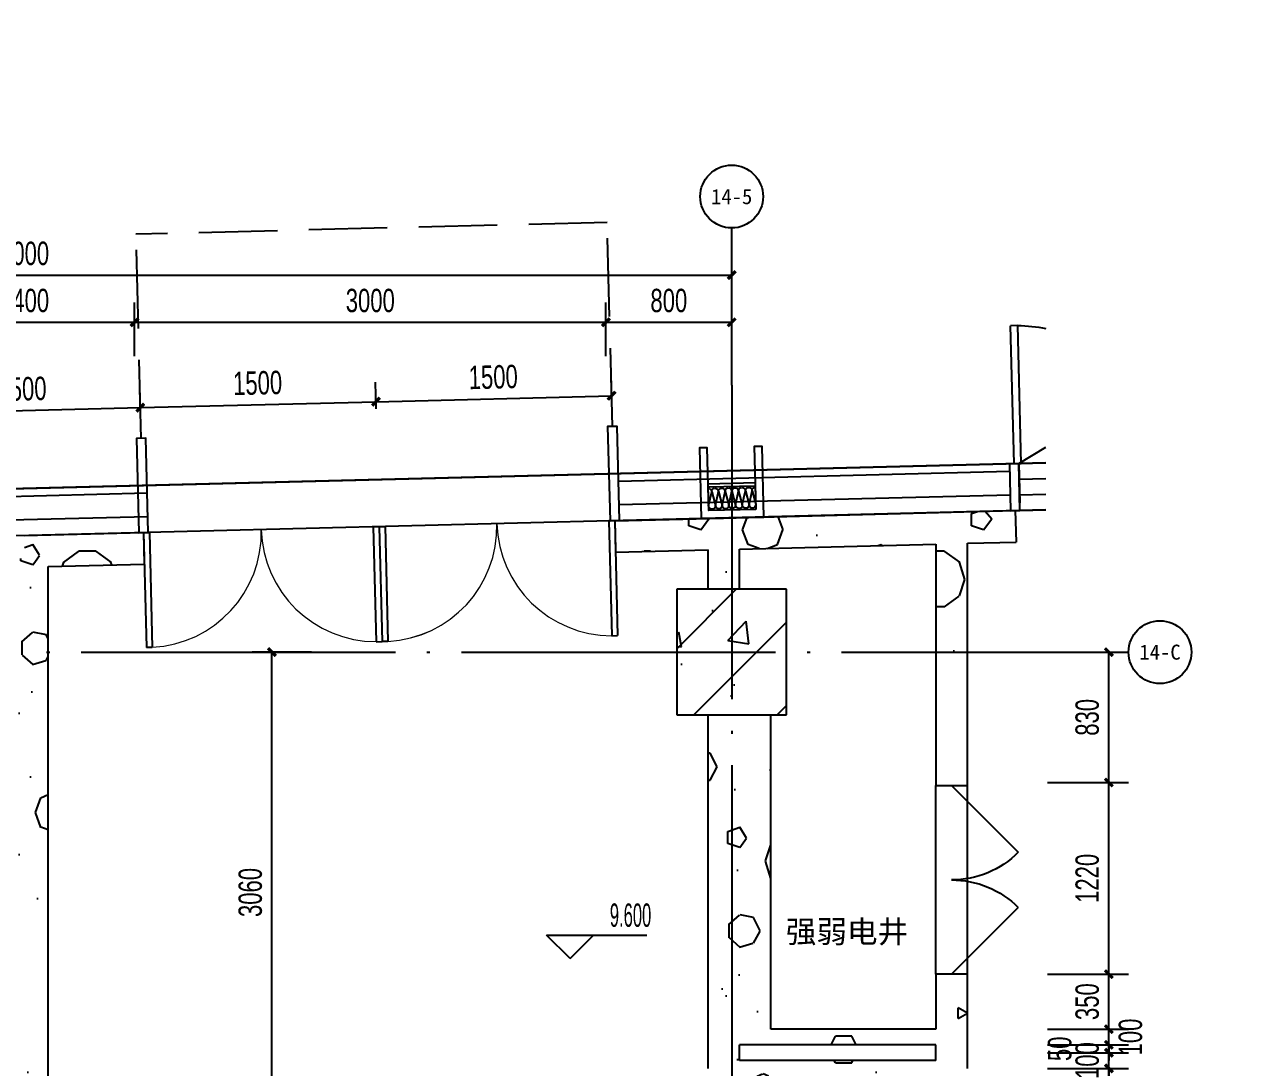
# Model space of a CAD drawing. Extents: x -26219 to 315419, y -160410 to -120810.
# Drawn here: x -1780 to 6028, y -147196 to -140557 of the extents above; entities that cross this region are included whole.
import ezdxf
from ezdxf.enums import TextEntityAlignment as Align
from ezdxf.xclip import XClip

# ---------------------------------------------------------------- set-up
doc = ezdxf.new("R2010")
doc.units = 0
doc.header["$LTSCALE"] = 1000
doc.header["$MEASUREMENT"] = 0
doc.header["$XCLIPFRAME"] = 0
doc.linetypes.add('104-14# 核心筒$2$DOTE', pattern=[2.42, 2, -0.2, 0.02, -0.2])
doc.linetypes.add('DASH', pattern=[0.35, 0.25, -0.1])
for name, color, linetype in [('01-标注_尺寸', 124, 'Continuous'), ('01-标注_标高', 200, 'Continuous'), ('01-标注_轴线坐标', 132, 'Continuous'), ('02-TEXT_标注', 130, 'Continuous'), ('02-TEXT_轴号', 7, 'Continuous'), ('104-14# 核心筒$0$A-C_玻璃幕墙', 140, 'Continuous'), ('104-14# 核心筒$0$A_STR-砌块墙', 121, 'Continuous'), ('104-14# 核心筒$0$DOOR_FIRE', 220, 'Continuous'), ('104-14# 核心筒$2$05-填充_天正', 26, 'Continuous'), ('104-14# 核心筒$2$A_AXIS-轴线', 36, '104-14# 核心筒$2$DOTE'), ('104-14# 核心筒$2$A_STR-砼柱', 51, 'Continuous'), ('A-C_玻璃幕墙', 140, 'Continuous'), ('A-C_门', 150, 'Continuous'), ('A-TECH_结构', 21, 'Continuous')]:
    doc.layers.add(name, color=color, linetype=linetype)
doc.styles.add('_TCH_AXIS', font='STXIHEI_0.TTF', dxfattribs={"width": 0.75, "height": 750})
doc.styles.add('_TCH_DIM', font='ros.shx', dxfattribs={"width": 0.75, "bigfont": 'jd.shx'})
doc.styles.add('_TCH_DIM_T3', font='ros.shx', dxfattribs={"width": 0.705882, "bigfont": 'jd.shx'})
doc.styles.get("Standard").update_dxf_attribs({"font": 'STXIHEI_0.TTF'})
doc.dimstyles.new('_TCH_ARCH&&50', dxfattribs={"dimtxt": 148.75, "dimasz": 50, "dimexe": 125, "dimexo": 150, "dimgap": 63.125, "dimtad": 1, "dimdec": 0, "dimzin": 0, "dimdsep": 46, "dimtxsty": '_TCH_DIM_T3', "dimblk": 'ARCHTICK', "dimcen": 0.09, "dimclrt": 7, "dimazin": 2, "dimtfac": 1, "dimtdec": 0, "dimtix": 1, "dimtmove": 2, "dimatfit": 3, "dimfxl": 0, "dimtolj": 1, "dimtzin": 0, "dimarcsym": 0})
pattern_1 = [(0, (531, -549), (900, 1800), [0, -1800]), (0, (-522, -792), (900, 1800), [0, -1800]), (0, (63, -810), (900, 1800), [0, -1800]), (0, (702, -279), (900, 1800), [0, -1800]), (0, (-45, -900), (900, 1800), [0, -1800]), (0, (882, 855), (900, 1800), [0, -1800]), (0, (333, 711), (900, 1800), [0, -1800]), (0, (621, 486), (900, 1800), [0, -1800]), (0, (-846, 450), (900, 1800), [0, -1800]), (0, (36, 369), (900, 1800), [0, -1800]), (0, (-306, -90), (900, 1800), [0, -1800]), (0, (-288, -765), (900, 1800), [0, -1800]), (0, (387, -837), (900, 1800), [0, -1800]), (0, (882, -45), (900, 1800), [0, -1800]), (0, (-801, -324), (900, 1800), [0, -1800]), (0, (-648, -18), (900, 1800), [0, -1800]), (0, (54, -144), (900, 1800), [0, -1800]), (0, (-198, -405), (900, 1800), [0, -1800]), (0, (-342, 189), (900, 1800), [0, -1800]), (0, (-117, 864), (900, 1800), [0, -1800]), (0, (-729, -702), (900, 1800), [0, -1800]), (0, (261, 495), (900, 1800), [0, -1800]), (0, (-576, 522), (900, 1800), [0, -1800]), (0, (-720, 756), (900, 1800), [0, -1800]), (130.601294, (771.43, 291.43), (-4499.99995, 5400.000024), [79.025, -33111.333]), (18.43495, (642.86, 325.71), (4500, 1800), [81.316, -11302.884]), (90, (642.9, 248.6), (900, 1800), [77.143, -3522.857]), (161.56505, (720, 222.86), (-4500.00002, 1799.99987), [81.316, -11302.884]), (53.1301, (720, 222.86), (900, 1800), [85.714, -8914.285]), (135, (788.6, -694.3), (-900.0001, 1799.9999), [72.731, -5018.438]), (45, (685.7, -694.3), (900, 1800), [72.731, -5018.438]), (135, (737.14, -745.7), (-900.0001, 1799.9999), [72.731, -5018.438]), (45, (737.14, -745.7), (900, 1800), [72.731, -5018.438]), (116.56505, (-77.1, 514.3), (-0.0002, 3600), [95.831, -1916.63]), (180, (-120, 600), (-900, 1800), [102.857, -1697.143]), (63.43495, (-265.7, 514.3), (8e-06, 3600), [95.831, -1916.63]), (116.56505, (-222.9, 428.6), (-0.0002, 3600), [95.831, -1916.63]), (0, (-222.9, 428.6), (900, 1800), [102.857, -1697.143]), (63.43495, (-120, 428.6), (8e-06, 3600), [95.831, -1916.63]), (107.102728, (600, -94.286), (-2699.999897, 9000.000015), [116.584, -48848.707]), (143.972626, (565.71, 17.14), (-17099.99978, 12599.99999), [116.584, -24366.06]), (180, (471.4, 85.7), (-900, 1800), [111.429, -1688.571]), (36.02737, (265.71, 17.14), (17099.99987, 12599.99986), [116.584, -24366.06]), (71.56505, (231.43, -85.7), (2700, 9000), [108.421, -11275.778]), (107.102728, (265.714, -197.14), (-2699.999897, 9000.000015), [116.584, -48848.707]), (143.972626, (360, -265.71), (-17099.99978, 12599.99999), [116.584, -24366.06]), (0, (360, -265.7), (900, 1800), [111.429, -1688.571]), (36.02737, (471.43, -265.71), (17099.99987, 12599.99986), [116.584, -24366.06]), (71.56505, (565.71, -197.14), (2700, 9000), [108.421, -11275.778]), (150.25512, (617.14, 745.71), (-2700, 1799.99998), [69.105, -14442.959]), (90, (557.1, 711.4), (900, 1800), [68.571, -3531.428]), (29.74488, (557.14, 711.43), (2700, 1800), [69.105, -14442.959]), (116.56505, (197.1, -531.4), (-0.0002, 3600), [95.831, -1916.63]), (168.69007, (154.29, -445.71), (-8100, 1799.99995), [87.412, -18269.056]), (41.185925, (0, -488.57), (22499.999864, 19799.999827), [91.116, -38177.406]), (90, (0, -574.3), (900, 1800), [85.714, -3514.285]), (138.814074, (68.57, -634.286), (-22499.9996, 19800.000126), [91.116, -38177.406]), (16.699244, (68.57, -634.286), (29699.999777, 8999.999906), [89.488, -37495.613]), (60.945396, (154.29, -608.57), (899.999998, 1799.999984), [88.248, -36976.018]), (109.983106, (-557.14, 222.86), (-4500.000017, 12599.999967), [100.326, -42036.592]), (155.556045, (-591.43, 317.14), (-11700.000045, 5399.999888), [103.569, -43395.394]), (24.443955, (-780, 317.14), (11700.000006, 5399.999974), [103.569, -43395.394]), (70.016893, (-814.286, 222.86), (4500.000014, 12599.99997), [100.326, -42036.592]), (109.983106, (-780, 128.57), (-4500.000017, 12599.999967), [100.326, -42036.592]), (160.01689, (-685.71, 94.29), (-4500, 1799.99992), [100.326, -20968.132]), (19.98311, (-685.71, 94.29), (4499.99998, 1800), [100.326, -20968.132]), (70.016893, (-591.43, 128.57), (4500.000014, 12599.99997), [100.326, -42036.592]), (122.00538, (111.43, 60), (-900.00012, 1799.9999), [80.863, -16900.302]), (18.43495, (-8.57, 102.86), (4500, 1800), [81.316, -11302.884]), (90, (-8.6, 25.7), (900, 1800), [77.143, -3522.857]), (161.56505, (68.57, 0), (-4500.00002, 1799.99987), [81.316, -11302.884]), (54.46232, (68.57, 0), (6299.99999, 8999.999987), [73.734, -30894.635]), (116.56505, (-411.4, -377.1), (-0.0002, 3600), [95.831, -1916.63]), (180, (-454.3, -291.4), (-900, 1800), [94.286, -1705.714]), (59.03624, (-600, -377.14), (900, 1799.99999), [99.959, -20891.466]), (120.96376, (-548.57, -462.86), (-900.00012, 1799.99992), [99.959, -20891.466]), (0, (-548.6, -462.9), (900, 1800), [94.286, -1705.714]), (63.43495, (-454.3, -462.9), (8e-06, 3600), [95.831, -1916.63])]

# ---------------------------------------------------------------- blocks, each defined once
blk = doc.blocks.new('104-14# 核心筒$0$$DorLib2D$00000116')
at = {"color": 0}
for p, q in [((-0.5, 0), (-0.1464, 0.3536)), ((0.5, 0), (0.1464, 0.3536))]:
    blk.add_line(p, q, dxfattribs=at)
for centre, start, end in [((-0.5, 0), 0, 45), ((0.5, 0), 135, 180)]:
    blk.add_arc(centre, 0.5, start, end, dxfattribs=at)
blk = doc.blocks.new('104-14# 核心筒')
at = {"layer": '104-14# 核心筒$2$05-填充_天正'}
h = blk.add_hatch(dxfattribs=at)
h.set_pattern_fill('加气混凝土', color=256, scale=150, style=0)
h.set_pattern_definition(pattern_1)
h.paths.add_polyline_path([(32349.2, 195620.4), (32450, 195556.3), (33700, 195587.8), (33799.2, 195657), (33797.5, 195790.3), (32347.5, 195753.7)])
h = blk.add_hatch(dxfattribs=at)
h.set_pattern_fill('加气混凝土', color=256, scale=150, style=0)
h.set_pattern_definition(pattern_1)
h.paths.add_polyline_path([(33799.2, 195657), (33900, 195592.8), (34210, 195600.6), (34204.9, 195800.6), (33797.5, 195790.3)])
h = blk.add_hatch(dxfattribs=at)
h.set_pattern_fill('加气混凝土', color=256, scale=150, style=0)
h.set_pattern_definition(pattern_1)
h.paths.add_polyline_path([(31660.8, 195536.4), (32250, 195551.2), (32349.2, 195620.4), (32347.5, 195753.7), (31655.8, 195736.3)])
h = blk.add_hatch(dxfattribs=at)
h.set_pattern_fill('加气混凝土', color=256, scale=150, style=0)
h.set_pattern_definition(pattern_1)
h.paths.add_polyline_path([(27899.2, 195508.2), (28050, 195445.3), (28661.8, 195460.8), (28656.7, 195660.7), (27897.5, 195641.6)])
h = blk.add_hatch(dxfattribs=at)
h.set_pattern_fill('加气混凝土', color=256, scale=150, style=0)
h.set_pattern_definition(pattern_1)
h.paths.add_polyline_path([(32250, 195300), (32450, 195300), (32450, 195556.3), (32349.2, 195620.4), (32250, 195551.2)])
h = blk.add_hatch(dxfattribs=at)
h.set_pattern_fill('加气混凝土', color=256, scale=150, style=0)
h.set_pattern_definition(pattern_1)
h.paths.add_polyline_path([(33700, 195587.8), (33700, 194050), (33900, 194050), (33900, 195592.8), (33799.2, 195657)])
h = blk.add_hatch(dxfattribs=at)
h.set_pattern_fill('加气混凝土', color=256, scale=150, style=0)
h.set_pattern_definition(pattern_1)
h.paths.add_polyline_path([(27900, 186033.3), (28050, 186100), (28050, 195445.3), (27899.2, 195508.2), (27750, 195437.8), (27750, 186100)])
h = blk.add_hatch(dxfattribs=at)
h.set_pattern_fill('钢筋混凝土', color=256, scale=150, style=0)
h.set_pattern_definition([(45, (0, 0), (-265.16504, 265.16504), []), (50, (0, 0), (1075.8903, -94.1282), [112.5, -1237.5]), (355, (0, 0), (-208.127, 1128.288), [90, -990]), (100.4514, (89.7, -7.8), (867.764, 1034.1593), [95.61, -1051.713]), (46.1842, (0, 300), (1600.862, -248.2785), [168.75, -1856.25]), (96.6356, (133.4, 279.3), (1401.994, 1461.177), [143.415, -1577.57]), (351.1842, (0, 300), (1401.993, 1461.178), [135, -1485]), (21, (150, 225), (895.3606, -603.9283), [112.5, -1237.5]), (326, (150, 225), (364.973, 1087.725), [90, -990]), (71.4514, (224.6, 174.7), (1260.334, 483.796), [95.61, -1051.713]), (37.5, (0, 0), (18.2398, 499.3408), [0, -978, 0, -1005, 0, -993.75]), (7.5, (0, 0), (394.6043, 591.6176), [0, -573, 0, -955.5, 0, -378.75]), (327.5, (-334.5, 0), (800.73365, -33.8323), [0, -375, 0, -1170, 0, -1552.5]), (317.5, (-484.5, 0), (874.7793, 150.1575), [0, -487.5, 0, -777, 0, -1102.5])])
h.paths.add_polyline_path([(32050, 194500), (32750, 194500), (32750, 195300), (32050, 195300)])
h = blk.add_hatch(dxfattribs=at)
h.set_pattern_fill('加气混凝土', color=256, scale=150, style=0)
h.set_pattern_definition(pattern_1)
h.paths.add_polyline_path([(32650, 194500), (32250, 194500), (32250, 192450), (32450, 192450), (32650, 192500)])
h = blk.add_hatch(dxfattribs=at)
h.set_pattern_fill('加气混凝土', color=256, scale=150, style=0)
h.set_pattern_definition(pattern_1)
h.paths.add_polyline_path([(33900, 192450), (33900, 192850), (33700, 192850), (33700, 192500), (33766.7, 192450)])
h = blk.add_hatch(dxfattribs=at)
h.set_pattern_fill('加气混凝土', color=256, scale=150, style=0)
h.set_pattern_definition(pattern_1)
h.paths.add_polyline_path([(33766.7, 192450), (33700, 192500), (32650, 192500), (32450, 192450), (32450, 192400), (33700, 192400)])
h = blk.add_hatch(dxfattribs=at)
h.set_pattern_fill('加气混凝土', color=256, scale=150, style=0)
h.set_pattern_definition(pattern_1)
h.paths.add_polyline_path([(32383.3, 192250), (32450, 192300), (32450, 192450), (32250, 192450), (32250, 192250)])
h = blk.add_hatch(dxfattribs=at)
h.set_pattern_fill('加气混凝土', color=256, scale=150, style=0)
h.set_pattern_definition(pattern_1)
h.paths.add_polyline_path([(33766.7, 192250), (33900, 192250), (33900, 192450), (33766.7, 192450), (33700, 192400), (33700, 192300)])
h = blk.add_hatch(dxfattribs=at)
h.set_pattern_fill('加气混凝土', color=256, scale=150, style=0)
h.set_pattern_definition(pattern_1)
h.paths.add_polyline_path([(33766.7, 192250), (33700, 192300), (32450, 192300), (32383.3, 192250), (32450, 192200), (33700, 192200)])
at = {"layer": '104-14# 核心筒$0$A-C_玻璃幕墙'}
blk.add_lwpolyline([(82417.6, 175653.6), (83499.8, 178465.9), (52926.6, 177184.7), (53491, 179839.8), (17309.3, 179208.2), (22065.4, 195794.6), (62738.3, 196820), (62307.5, 195791.2), (92265.6, 197155.1), (99426.9, 222925), (120741.8, 216994.6), (117562.9, 189300.5), (119297.3, 188914.5), (109062.3, 173767.9), (82417.6, 175653.6)], dxfattribs=at)
at = {"layer": '104-14# 核心筒$0$A_STR-砌块墙'}
for p, q in [((32347.5, 195753.7), (33797.5, 195790.3)), ((33797.5, 195790.3), (34204.9, 195800.6)), ((34204.9, 195800.6), (34210, 195600.6)), ((31655.8, 195736.3), (32347.5, 195753.7)), ((31655.8, 195736.3), (31660.8, 195536.4)), ((27897.5, 195641.6), (28656.7, 195660.7)), ((28656.7, 195660.7), (28661.8, 195460.8)), ((31660.8, 195536.4), (32250, 195551.2)), ((32250, 195300), (32250, 195551.2)), ((32450, 195556.3), (33700, 195587.8)), ((32450, 195300), (32450, 195556.3)), ((33700, 195587.8), (33700, 194050)), ((33900, 195592.8), (34210, 195600.6)), ((33900, 194050), (33900, 195592.8)), ((28050, 195445.3), (28661.8, 195460.8)), ((28050, 186100), (28050, 195445.3)), ((32250, 192450), (32250, 194500)), ((32650, 192500), (32650, 194500)), ((33700, 194050), (33900, 194050)), ((33900, 192850), (33700, 192850)), ((33700, 192850), (33700, 192500)), ((33900, 192450), (33900, 192850)), ((33700, 192500), (32650, 192500)), ((32250, 192250), (32250, 192450)), ((33900, 192250), (33900, 192450)), ((33700, 192400), (32450, 192400)), ((32450, 192300), (32450, 192400)), ((33700, 192300), (33700, 192400)), ((33700, 192300), (32450, 192300))]:
    blk.add_line(p, q, dxfattribs=at)
at = {"layer": '104-14# 核心筒$0$DOOR_FIRE'}
for p, q in [((33700, 192850), (33700, 194050)), ((33900, 192850), (33900, 194050))]:
    blk.add_line(p, q, dxfattribs=at)
at = {"layer": '104-14# 核心筒$2$A_AXIS-轴线'}
for p, q in [((32400, 228733.6), (32400, 169654.9)), ((-9370.1, 194900), (120259.9, 194900)), ((-9370.1, 105800), (120259.9, 105800)), ((23400, 54018.4), (23400, -8545.1))]:
    blk.add_line(p, q, dxfattribs=at)
at = {"layer": '104-14# 核心筒$2$A_STR-砼柱'}
for p, q in [((32750, 195300), (32050, 195300)), ((32050, 195300), (32050, 194500)), ((32750, 194500), (32750, 195300)), ((32050, 194500), (32750, 194500))]:
    blk.add_line(p, q, dxfattribs=at)
at = {"layer": '104-14# 核心筒$0$DOOR_FIRE', "xscale": 1200, "yscale": -1200, "zscale": 200, "rotation": 90.00000000036394}
blk.add_blockref('104-14# 核心筒$0$$DorLib2D$00000116', (33800, 193450), dxfattribs=at)
blk = doc.blocks.new('$DorLib2D$00000002')
for p, q in [((-0.5, 0), (-0.5, 0.4875)), ((-0.475, 0.4875), (-0.5, 0.4875)), ((-0.475, 0), (-0.475, 0.4875)), ((0.475, 0), (0.475, 0.4875)), ((0.475, 0.4875), (0.5, 0.4875)), ((0.5, 0), (0.5, 0.4875)), ((-0.5, 0), (-0.475, 0)), ((0.5, 0), (0.475, 0))]:
    blk.add_line(p, q)
at = {"lineweight": 13}
for centre, start, end in [((-0.4875, 0), 0, 88.5307), ((0.4875, 0), 91.4693, 180)]:
    blk.add_arc(centre, 0.4875, start, end, dxfattribs=at)
blk = doc.blocks.new('A$C71ED29DB')
at = {"layer": 'A-C_门', "xscale": 1500, "yscale": 1500, "zscale": 100, "rotation": 181.4441616166474}
for p in [(3743.8, 294.4), (2244.2, 256.6), (-2254.3, 143.2), (-754.8, 181)]:
    blk.add_blockref('$DorLib2D$00000002', p, dxfattribs=at)
blk = doc.blocks.new('A$C678332E3')
blk.add_lwpolyline([(0, 0), (60, 0), (60, 300), (0, 300)], close=True)
blk = doc.blocks.new('A$C103B1A8E')
blk.add_lwpolyline([(0, 0), (60, 0), (60, 600), (0, 600)], close=True)
blk = doc.blocks.new('$LinePat$岩棉板')
at = {"color": 0}
for p, q in [((0, -17), (12, -67)), ((12, -67), (24, -17))]:
    blk.add_line(p, q, dxfattribs=at)
for centre, start, end in [((12, -17), 0, 180), ((0, -67), 270, 0), ((24, -67), 180, 270)]:
    blk.add_arc(centre, 12, start, end, dxfattribs=at)
at = {"layer": 'Defpoints'}
blk.add_point((0, 0.1), dxfattribs=at)
at = {"layer": 'Defpoints', "color": 0}
blk.add_point((24, -84), dxfattribs=at)
blk = doc.blocks.new('*U26')
blk.add_lwpolyline([(300, 0), (0, 0), (0, 150), (300, 150)], close=True)
at = {"color": 8, "xscale": -1.785714284225998, "yscale": 1.782568518697715, "zscale": 1.782568518697715, "rotation": 180}
for p in [(0, 0), (42.9, 0), (85.7, 0), (128.6, 0), (171.4, 0), (214.3, 0), (257.1, 0)]:
    blk.add_blockref('$LinePat$岩棉板', p, dxfattribs=at)
blk = doc.blocks.new('A$C07E80D9E')
blk.add_lwpolyline([(-350, -50), (-50, -50), (-50, -450), (0, -450), (0, 0), (-400, 0), (-400, -450), (-350, -450)], close=True)
for points in [[(-50, -200), (-350, -200)], [(-50, -220), (-350, -220)]]:
    blk.add_lwpolyline(points)
at = {"layer": 'A-C_玻璃幕墙', "rotation": 180}
blk.add_blockref('*U26', (-50, -50), dxfattribs=at)
blk = doc.blocks.new('_ArchTick')
at = {"color": 0, "linetype": 'ByBlock', "const_width": 0.4}
blk.add_lwpolyline([(-0.5, -0.5), (0.5, 0.5)], dxfattribs=at)
blk = doc.blocks.new('*D439')
at = {"layer": '01-标注_尺寸', "color": 0, "lineweight": -2, "transparency": 16777216}
for p, q in [((-6279.9, -142601.6), (-6279.9, -142027.4)), ((2720.1, -142601.6), (2720.1, -142027.4)), ((-6279.9, -142152.4), (2720.1, -142152.4))]:
    blk.add_line(p, q, dxfattribs=at)
at = {"layer": 'Defpoints', "color": 0, "transparency": 16777216}
for p in [(2720.1, -142152.4), (-6279.9, -142751.6), (2720.1, -142751.6)]:
    blk.add_point(p, dxfattribs=at)
at = {"layer": '01-标注_尺寸', "color": 0, "lineweight": -2, "transparency": 16777216, "xscale": 50, "yscale": 50, "zscale": 50, "rotation": 180}
blk.add_blockref('_ArchTick', (-6279.9, -142152.4), dxfattribs=at)
at = {"layer": '01-标注_尺寸', "color": 0, "lineweight": -2, "transparency": 16777216, "xscale": 50, "yscale": 50, "zscale": 50}
blk.add_blockref('_ArchTick', (2720.1, -142152.4), dxfattribs=at)
at = {"layer": '01-标注_尺寸', "color": 7, "transparency": 16777216, "insert": (-1779.9, -142014.9), "char_height": 148.75, "attachment_point": 5, "style": '_TCH_DIM_T3'}
blk.add_mtext('\\A1;9000', dxfattribs=at)
blk = doc.blocks.new('*D452')
at = {"layer": '01-标注_尺寸', "color": 0, "lineweight": -2, "transparency": 16777216}
for p, q in [((4729.6, -147202.4), (5246, -147202.4)), ((5121, -147652.4), (5121, -147202.4)), ((4729.6, -147652.4), (5246, -147652.4))]:
    blk.add_line(p, q, dxfattribs=at)
at = {"layer": 'Defpoints', "color": 0, "transparency": 16777216}
for p in [(4579.6, -147202.4), (5121, -147202.4), (4579.6, -147652.4)]:
    blk.add_point(p, dxfattribs=at)
at = {"layer": '01-标注_尺寸', "color": 0, "lineweight": -2, "transparency": 16777216, "xscale": 50, "yscale": 50, "zscale": 50}
for p, rotation in [((5121, -147202.4), 90), ((5121, -147652.4), 270)]:
    blk.add_blockref('_ArchTick', p, dxfattribs=dict(at, rotation=rotation))
at = {"layer": '01-标注_尺寸', "color": 7, "transparency": 16777216, "insert": (4983.5, -147427.4), "char_height": 148.75, "attachment_point": 5, "rotation": 90, "style": '_TCH_DIM_T3'}
blk.add_mtext('\\A1;450', dxfattribs=at)
blk = doc.blocks.new('*D453')
at = {"layer": '01-标注_尺寸', "color": 0, "lineweight": -2, "transparency": 16777216}
for p, q in [((4729.6, -147102.4), (5246, -147102.4)), ((5121, -147102.4), (5121, -147052.4)), ((5121, -147202.4), (5121, -147102.4)), ((4729.6, -147202.4), (5246, -147202.4)), ((5121, -147202.4), (5121, -147252.4))]:
    blk.add_line(p, q, dxfattribs=at)
at = {"layer": 'Defpoints', "color": 0, "transparency": 16777216}
for p in [(4579.6, -147102.4), (5121, -147102.4), (4579.6, -147202.4)]:
    blk.add_point(p, dxfattribs=at)
at = {"layer": '01-标注_尺寸', "color": 0, "lineweight": -2, "transparency": 16777216, "xscale": 50, "yscale": 50, "zscale": 50}
for p, rotation in [((5121, -147102.4), 270), ((5121, -147202.4), 90)]:
    blk.add_blockref('_ArchTick', p, dxfattribs=dict(at, rotation=rotation))
at = {"layer": '01-标注_尺寸', "color": 7, "transparency": 16777216, "insert": (4983.5, -147152.4), "char_height": 148.75, "attachment_point": 5, "rotation": 90, "style": '_TCH_DIM_T3'}
blk.add_mtext('\\A1;100', dxfattribs=at)
blk = doc.blocks.new('*D454')
at = {"layer": '01-标注_尺寸', "color": 0, "lineweight": -2, "transparency": 16777216}
for p, q in [((5121, -147052.4), (5121, -147002.4)), ((4729.6, -147052.4), (5246, -147052.4)), ((4729.6, -147102.4), (5246, -147102.4)), ((5121, -147102.4), (5121, -147052.4)), ((5121, -147102.4), (5121, -147152.4))]:
    blk.add_line(p, q, dxfattribs=at)
at = {"layer": 'Defpoints', "color": 0, "transparency": 16777216}
for p in [(4579.6, -147052.4), (4579.6, -147102.4), (5121, -147052.4)]:
    blk.add_point(p, dxfattribs=at)
at = {"layer": '01-标注_尺寸', "color": 0, "lineweight": -2, "transparency": 16777216, "xscale": 50, "yscale": 50, "zscale": 50}
for p, rotation in [((5121, -147052.4), 270), ((5121, -147102.4), 90)]:
    blk.add_blockref('_ArchTick', p, dxfattribs=dict(at, rotation=rotation))
at = {"layer": '01-标注_尺寸', "color": 7, "transparency": 16777216, "insert": (4808.5, -147077.4), "char_height": 148.75, "attachment_point": 5, "rotation": 90, "style": '_TCH_DIM_T3'}
blk.add_mtext('\\A1;50', dxfattribs=at)
blk = doc.blocks.new('*D455')
at = {"layer": '01-标注_尺寸', "color": 0, "lineweight": -2, "transparency": 16777216}
for p, q in [((4729.6, -146952.4), (5246, -146952.4)), ((5121, -146952.4), (5121, -146902.4)), ((5121, -147052.4), (5121, -146952.4)), ((4729.6, -147052.4), (5246, -147052.4)), ((5121, -147052.4), (5121, -147102.4))]:
    blk.add_line(p, q, dxfattribs=at)
at = {"layer": 'Defpoints', "color": 0, "transparency": 16777216}
for p in [(4579.6, -146952.4), (5121, -146952.4), (4579.6, -147052.4)]:
    blk.add_point(p, dxfattribs=at)
at = {"layer": '01-标注_尺寸', "color": 0, "lineweight": -2, "transparency": 16777216, "xscale": 50, "yscale": 50, "zscale": 50}
for p, rotation in [((5121, -146952.4), 270), ((5121, -147052.4), 90)]:
    blk.add_blockref('_ArchTick', p, dxfattribs=dict(at, rotation=rotation))
at = {"layer": '01-标注_尺寸', "color": 7, "transparency": 16777216, "insert": (5258.5, -147002.4), "char_height": 148.75, "attachment_point": 5, "rotation": 90, "style": '_TCH_DIM_T3'}
blk.add_mtext('\\A1;100', dxfattribs=at)
blk = doc.blocks.new('*D456')
at = {"layer": '01-标注_尺寸', "color": 0, "lineweight": -2, "transparency": 16777216}
for p, q in [((4729.6, -146602.4), (5246, -146602.4)), ((5121, -146952.4), (5121, -146602.4)), ((4729.6, -146952.4), (5246, -146952.4))]:
    blk.add_line(p, q, dxfattribs=at)
at = {"layer": 'Defpoints', "color": 0, "transparency": 16777216}
for p in [(4579.6, -146602.4), (5121, -146602.4), (4579.6, -146952.4)]:
    blk.add_point(p, dxfattribs=at)
at = {"layer": '01-标注_尺寸', "color": 0, "lineweight": -2, "transparency": 16777216, "xscale": 50, "yscale": 50, "zscale": 50}
for p, rotation in [((5121, -146602.4), 90), ((5121, -146952.4), 270)]:
    blk.add_blockref('_ArchTick', p, dxfattribs=dict(at, rotation=rotation))
at = {"layer": '01-标注_尺寸', "color": 7, "transparency": 16777216, "insert": (4983.5, -146777.4), "char_height": 148.75, "attachment_point": 5, "rotation": 90, "style": '_TCH_DIM_T3'}
blk.add_mtext('\\A1;350', dxfattribs=at)
blk = doc.blocks.new('*D457')
at = {"layer": '01-标注_尺寸', "color": 0, "lineweight": -2, "transparency": 16777216}
for p, q in [((4729.6, -145382.3), (5246, -145382.3)), ((5121, -146602.4), (5121, -145382.3)), ((4729.6, -146602.4), (5246, -146602.4))]:
    blk.add_line(p, q, dxfattribs=at)
at = {"layer": 'Defpoints', "color": 0, "transparency": 16777216}
for p in [(4579.6, -145382.3), (5121, -145382.3), (4579.6, -146602.4)]:
    blk.add_point(p, dxfattribs=at)
at = {"layer": '01-标注_尺寸', "color": 0, "lineweight": -2, "transparency": 16777216, "xscale": 50, "yscale": 50, "zscale": 50}
for p, rotation in [((5121, -145382.3), 90), ((5121, -146602.4), 270)]:
    blk.add_blockref('_ArchTick', p, dxfattribs=dict(at, rotation=rotation))
at = {"layer": '01-标注_尺寸', "color": 7, "transparency": 16777216, "insert": (4983.5, -145992.4), "char_height": 148.75, "attachment_point": 5, "rotation": 90, "style": '_TCH_DIM_T3'}
blk.add_mtext('\\A1;1220', dxfattribs=at)
blk = doc.blocks.new('*D458')
at = {"layer": '01-标注_尺寸', "color": 0, "lineweight": -2, "transparency": 16777216}
for p, q in [((4729.6, -144552.4), (5246, -144552.4)), ((5121, -145382.3), (5121, -144552.4)), ((4729.6, -145382.3), (5246, -145382.3))]:
    blk.add_line(p, q, dxfattribs=at)
at = {"layer": 'Defpoints', "color": 0, "transparency": 16777216}
for p in [(4579.6, -144552.4), (5121, -144552.4), (4579.6, -145382.3)]:
    blk.add_point(p, dxfattribs=at)
at = {"layer": '01-标注_尺寸', "color": 0, "lineweight": -2, "transparency": 16777216, "xscale": 50, "yscale": 50, "zscale": 50}
for p, rotation in [((5121, -144552.4), 90), ((5121, -145382.3), 270)]:
    blk.add_blockref('_ArchTick', p, dxfattribs=dict(at, rotation=rotation))
at = {"layer": '01-标注_尺寸', "color": 7, "transparency": 16777216, "insert": (4983.5, -144967.4), "char_height": 148.75, "attachment_point": 5, "rotation": 90, "style": '_TCH_DIM_T3'}
blk.add_mtext('\\A1;830', dxfattribs=at)
blk = doc.blocks.new('*D459')
at = {"layer": '01-标注_尺寸', "color": 0, "lineweight": -2, "transparency": 16777216}
for p, q in [((1920.1, -142667.7), (1920.1, -142327.4)), ((2720.1, -142667.7), (2720.1, -142327.4)), ((1920.1, -142452.4), (2720.1, -142452.4))]:
    blk.add_line(p, q, dxfattribs=at)
at = {"layer": 'Defpoints', "color": 0, "transparency": 16777216}
for p in [(2720.1, -142452.4), (1920.1, -142817.7), (2720.1, -142817.7)]:
    blk.add_point(p, dxfattribs=at)
at = {"layer": '01-标注_尺寸', "color": 0, "lineweight": -2, "transparency": 16777216, "xscale": 50, "yscale": 50, "zscale": 50, "rotation": 180}
blk.add_blockref('_ArchTick', (1920.1, -142452.4), dxfattribs=at)
at = {"layer": '01-标注_尺寸', "color": 0, "lineweight": -2, "transparency": 16777216, "xscale": 50, "yscale": 50, "zscale": 50}
blk.add_blockref('_ArchTick', (2720.1, -142452.4), dxfattribs=at)
at = {"layer": '01-标注_尺寸', "color": 7, "transparency": 16777216, "insert": (2320.1, -142314.9), "char_height": 148.75, "attachment_point": 5, "style": '_TCH_DIM_T3'}
blk.add_mtext('\\A1;800', dxfattribs=at)
blk = doc.blocks.new('*D460')
at = {"layer": '01-标注_尺寸', "color": 0, "lineweight": -2, "transparency": 16777216}
for p, q in [((-1079.9, -142667.7), (-1079.9, -142327.4)), ((1920.1, -142667.7), (1920.1, -142327.4)), ((-1079.9, -142452.4), (1920.1, -142452.4))]:
    blk.add_line(p, q, dxfattribs=at)
at = {"layer": 'Defpoints', "color": 0, "transparency": 16777216}
for p in [(1920.1, -142452.4), (-1079.9, -142817.7), (1920.1, -142817.7)]:
    blk.add_point(p, dxfattribs=at)
at = {"layer": '01-标注_尺寸', "color": 0, "lineweight": -2, "transparency": 16777216, "xscale": 50, "yscale": 50, "zscale": 50, "rotation": 180}
blk.add_blockref('_ArchTick', (-1079.9, -142452.4), dxfattribs=at)
at = {"layer": '01-标注_尺寸', "color": 0, "lineweight": -2, "transparency": 16777216, "xscale": 50, "yscale": 50, "zscale": 50}
blk.add_blockref('_ArchTick', (1920.1, -142452.4), dxfattribs=at)
at = {"layer": '01-标注_尺寸', "color": 7, "transparency": 16777216, "insert": (420.1, -142314.9), "char_height": 148.75, "attachment_point": 5, "style": '_TCH_DIM_T3'}
blk.add_mtext('\\A1;3000', dxfattribs=at)
blk = doc.blocks.new('*D461')
at = {"layer": '01-标注_尺寸', "color": 0, "lineweight": -2, "transparency": 16777216}
for p, q in [((-2479.9, -142667.7), (-2479.9, -142327.4)), ((-1079.9, -142667.7), (-1079.9, -142327.4)), ((-2479.9, -142452.4), (-1079.9, -142452.4))]:
    blk.add_line(p, q, dxfattribs=at)
at = {"layer": 'Defpoints', "color": 0, "transparency": 16777216}
for p in [(-1079.9, -142452.4), (-2479.9, -142817.7), (-1079.9, -142817.7)]:
    blk.add_point(p, dxfattribs=at)
at = {"layer": '01-标注_尺寸', "color": 0, "lineweight": -2, "transparency": 16777216, "xscale": 50, "yscale": 50, "zscale": 50, "rotation": 180}
blk.add_blockref('_ArchTick', (-2479.9, -142452.4), dxfattribs=at)
at = {"layer": '01-标注_尺寸', "color": 0, "lineweight": -2, "transparency": 16777216, "xscale": 50, "yscale": 50, "zscale": 50}
blk.add_blockref('_ArchTick', (-1079.9, -142452.4), dxfattribs=at)
at = {"layer": '01-标注_尺寸', "color": 7, "transparency": 16777216, "insert": (-1779.9, -142314.9), "char_height": 148.75, "attachment_point": 5, "style": '_TCH_DIM_T3'}
blk.add_mtext('\\A1;1400', dxfattribs=at)
blk = doc.blocks.new('*D524')
at = {"layer": '01-标注_尺寸', "color": 0, "lineweight": -2, "transparency": 16777216}
for p, q in [((46.1, -144552.4), (-330.6, -144552.4)), ((-205.6, -147612.4), (-205.6, -144552.4)), ((46.1, -147612.4), (-330.6, -147612.4))]:
    blk.add_line(p, q, dxfattribs=at)
at = {"layer": 'Defpoints', "color": 0, "transparency": 16777216}
for p in [(-205.6, -144552.4), (196.1, -144552.4), (196.1, -147612.4)]:
    blk.add_point(p, dxfattribs=at)
at = {"layer": '01-标注_尺寸', "color": 0, "lineweight": -2, "transparency": 16777216, "xscale": 50, "yscale": 50, "zscale": 50}
for p, rotation in [((-205.6, -144552.4), 90), ((-205.6, -147612.4), 270)]:
    blk.add_blockref('_ArchTick', p, dxfattribs=dict(at, rotation=rotation))
at = {"layer": '01-标注_尺寸', "color": 7, "transparency": 16777216, "insert": (-343.1, -146082.4), "char_height": 148.75, "attachment_point": 5, "rotation": 90, "style": '_TCH_DIM_T3'}
blk.add_mtext('\\A1;3060', dxfattribs=at)
blk = doc.blocks.new('*D1443')
at = {"layer": '01-标注_尺寸', "color": 0, "lineweight": -2, "transparency": 16777216}
for p, q in [((-1042.1, -143042), (-1046.4, -142871)), ((-2541.6, -143079.8), (-2545.9, -142908.8)), ((-2542.8, -143033.7), (-1043.3, -142995.9))]:
    blk.add_line(p, q, dxfattribs=at)
at = {"layer": 'Defpoints', "color": 0, "transparency": 16777216}
for p in [(-1043.3, -142995.9), (-1038.3, -143191.9), (-2537.8, -143229.7)]:
    blk.add_point(p, dxfattribs=at)
at = {"layer": '01-标注_尺寸', "color": 0, "lineweight": -2, "transparency": 16777216, "xscale": 50, "yscale": 50, "zscale": 50}
for p, rotation in [((-1043.3, -142995.9), 1.444161617150991), ((-2542.8, -143033.7), 181.444161617151)]:
    blk.add_blockref('_ArchTick', p, dxfattribs=dict(at, rotation=rotation))
at = {"layer": '01-标注_尺寸', "color": 7, "transparency": 16777216, "insert": (-1796.5, -142877.4), "char_height": 148.75, "attachment_point": 5, "rotation": 1.44416, "style": '_TCH_DIM_T3'}
blk.add_mtext('\\A1;1500', dxfattribs=at)
blk = doc.blocks.new('*D1444')
at = {"layer": '01-标注_尺寸', "color": 0, "lineweight": -2, "transparency": 16777216}
for p, q in [((-1042.1, -143042), (-1046.4, -142871)), ((457.4, -143004.2), (453.1, -142833.2)), ((-1043.3, -142995.9), (456.3, -142958.1))]:
    blk.add_line(p, q, dxfattribs=at)
at = {"layer": 'Defpoints', "color": 0, "transparency": 16777216}
for p in [(456.3, -142958.1), (-1038.3, -143191.9), (461.2, -143154.1)]:
    blk.add_point(p, dxfattribs=at)
at = {"layer": '01-标注_尺寸', "color": 0, "lineweight": -2, "transparency": 16777216, "xscale": 50, "yscale": 50, "zscale": 50}
for p, rotation in [((-1043.3, -142995.9), 181.4441616171518), ((456.3, -142958.1), 1.444161617151754)]:
    blk.add_blockref('_ArchTick', p, dxfattribs=dict(at, rotation=rotation))
at = {"layer": '01-标注_尺寸', "color": 7, "transparency": 16777216, "insert": (-297, -142839.6), "char_height": 148.75, "attachment_point": 5, "rotation": 1.44416, "style": '_TCH_DIM_T3'}
blk.add_mtext('\\A1;1500', dxfattribs=at)
blk = doc.blocks.new('*D1445')
at = {"layer": '01-标注_尺寸', "color": 0, "lineweight": -2, "transparency": 16777216}
for p, q in [((1956.9, -142966.4), (1952.6, -142795.4)), ((457.4, -143004.2), (453.1, -142833.2)), ((456.3, -142958.1), (1955.8, -142920.3))]:
    blk.add_line(p, q, dxfattribs=at)
at = {"layer": 'Defpoints', "color": 0, "transparency": 16777216}
for p in [(1955.8, -142920.3), (1960.7, -143116.3), (461.2, -143154.1)]:
    blk.add_point(p, dxfattribs=at)
at = {"layer": '01-标注_尺寸', "color": 0, "lineweight": -2, "transparency": 16777216, "xscale": 50, "yscale": 50, "zscale": 50}
for p, rotation in [((1955.8, -142920.3), 1.444161617150583), ((456.3, -142958.1), 181.4441616171505)]:
    blk.add_blockref('_ArchTick', p, dxfattribs=dict(at, rotation=rotation))
at = {"layer": '01-标注_尺寸', "color": 7, "transparency": 16777216, "insert": (1202.6, -142801.8), "char_height": 148.75, "attachment_point": 5, "rotation": 1.44416, "style": '_TCH_DIM_T3'}
blk.add_mtext('\\A1;1500', dxfattribs=at)

msp = doc.modelspace()

# ---------------------------------------------------------------- linework, layer by layer
at = {"linetype": 'DASH'}
for points in [[(4547.5, -143351.2), (4720.1, -143246.8)], [(4720.1, -143346.9), (4547.5, -143351.2), (4555, -143651.1), (4720.1, -143647)], [(4550, -143451.2), (4720.1, -143446.9)], [(4552.5, -143551.2), (4720.1, -143546.9)]]:
    msp.add_lwpolyline(points, dxfattribs=at)
msp.add_lwpolyline([(4517.5, -143352), (4562.5, -143350.8)])
at = {"layer": '01-标注_标高'}
for p, q in [((1691.5, -146503.5), (1541.5, -146353.5)), ((1541.5, -146353.5), (2180.3, -146353.5)), ((1691.5, -146503.5), (1841.5, -146353.5))]:
    msp.add_line(p, q, dxfattribs=at)
at = {"layer": '01-标注_轴线坐标'}
for p, q in [((2720.1, -142852.4), (2720.1, -141852.4)), ((4454.7, -144552.4), (5246, -144552.4))]:
    msp.add_line(p, q, dxfattribs=at)
for centre in [(2720.1, -141652.4), (5446, -144552.4)]:
    msp.add_circle(centre, 200, dxfattribs=at)
at = {"layer": 'A-C_玻璃幕墙', "extrusion": (0, 0, -1)}
for p, q in [((4540.3, -142473.6), (4495.4, -142474.8)), ((4517.5, -143352), (4495.4, -142474.8)), ((4562.5, -143350.8), (4540.3, -142473.6))]:
    msp.add_line(p, q, dxfattribs=at)
at = {"layer": 'A-C_玻璃幕墙'}
for p, q in [((4720.1, -143346.9), (-7614.6, -143657.8)), ((4488.7, -143402.7), (1999.5, -143465.5)), ((-999.5, -143541.1), (-2559, -143580.4)), ((4492.5, -143552.7), (2003.3, -143615.4)), ((-995.7, -143691), (-2555.2, -143730.3))]:
    msp.add_line(p, q, dxfattribs=at)
at = {"layer": 'A-C_玻璃幕墙', "linetype": 'DASH', "ltscale": 2}
for points in [[(1928, -141816.8), (-1071.1, -141892.4)], [(1960.7, -143116.3), (1928, -141816.8)], [(-1038.3, -143191.9), (-1071.1, -141892.4)]]:
    msp.add_lwpolyline(points, dxfattribs=at)
at = {"layer": 'A-C_玻璃幕墙'}
msp.add_lwpolyline([(4720.1, -143346.9), (-7614.6, -143657.8), (-8827.4, -147887.4)], dxfattribs=at)
at = {"layer": 'A-C_玻璃幕墙', "extrusion": (0, 0, -1)}
msp.add_arc((-4540, -143351.4), 877.5, 90.02512, 101.84501, dxfattribs=at)
at = {"layer": 'A-TECH_结构'}
msp.add_lwpolyline([(4720.1, -143647), (-7386.9, -143952.2), (-8539, -147970.1)], dxfattribs=at)

# ---------------------------------------------------------------- block references
ref = msp.add_blockref('104-14# 核心筒', (-24171.8, -146852.4))
XClip(ref).set_block_clipping_path([(21749.9999999867, 6862.509807695), (34199.9999999442, 18650.0000000002)])
ref = msp.add_blockref('104-14# 核心筒', (-45298.4, -250352.4))
XClip(ref).set_block_clipping_path([(21749.9999999867, 95940.5634616732), (34400.0000000036, 107500.0000000001)])
ref = msp.add_blockref('104-14# 核心筒', (-29679.9, -339452.4))
XClip(ref).set_block_clipping_path([(21000, 184300.0000000001), (34400.0000000036, 196600.0000000001)])
at = {"rotation": 1.444161616520611}
msp.add_blockref('A$C678332E3', (4495, -143652.6), dxfattribs=at)
msp.add_blockref('A$C71ED29DB', (-2517.7, -144029.5))
at = {"layer": 'A-C_玻璃幕墙'}
for name, p, rotation in [('A$C103B1A8E', (1945.9, -143716.9), 1.444161616542973), ('A$C103B1A8E', (-1053.2, -143792.5), 1.444161616542973), ('A$C07E80D9E', (2525.7, -143702.3), 181.4441616166544)]:
    msp.add_blockref(name, p, dxfattribs=dict(at, rotation=rotation))
at = {"layer": 'A-C_门', "xscale": -1500, "yscale": -1500, "zscale": 100, "rotation": 1.444161616437499}
for p in [(-273.4, -143772.9), (1226.1, -143735)]:
    msp.add_blockref('$DorLib2D$00000002', p, dxfattribs=at)

# ---------------------------------------------------------------- texts
at = {"layer": '02-TEXT_标注', "style": '_TCH_DIM', "width": 0.529412}
msp.add_text('9.600', height=148.75, dxfattribs=at).set_placement((1944.8, -146301))
at = {"layer": '02-TEXT_标注'}
msp.add_text('强弱电井', height=142.71, dxfattribs=at).set_placement((3064.6, -146402.7))
at = {"layer": '02-TEXT_轴号', "style": '_TCH_AXIS'}
for s, height, width, p, p2 in [('14-5', 96.8, 0.926829, (2588.7, -141700.8), (2851.5, -141700.8)), ('14-C', 95.69, 0.927711, (5314.5, -144600.3), (5577.6, -144600.3))]:
    msp.add_text(s, height=height, dxfattribs=dict(at, width=width)).set_placement(p, p2, align=Align.FIT)

# ---------------------------------------------------------------- dimensions: what is measured, and where the dimension line sits
at = {"layer": '01-标注_尺寸'}
for p1, p2, distance, picture, middle in [((-6279.9, -142751.6), (2720.1, -142751.6), 599.1, '*D439', (-1779.9, -142014.9)), ((-2479.9, -142817.7), (-1079.9, -142817.7), 365.3, '*D461', (-1779.9, -142314.9)), ((-1079.9, -142817.7), (1920.1, -142817.7), 365.3, '*D460', (420.1, -142314.9)), ((1920.1, -142817.7), (2720.1, -142817.7), 365.3, '*D459', (2320.1, -142314.9)), ((-1038.3, -143191.9), (461.2, -143154.1), 196.1, '*D1444', (-297, -142839.6)), ((461.2, -143154.1), (1960.7, -143116.3), 196.1, '*D1445', (1202.6, -142801.8)), ((-2537.8, -143229.7), (-1038.3, -143191.9), 196.1, '*D1443', (-1796.5, -142877.4)), ((196.1, -147612.4), (196.1, -144552.4), 401.7, '*D524', (-343.1, -146082.4)), ((4579.6, -145382.3), (4579.6, -144552.4), -541.4, '*D458', (4983.5, -144967.4)), ((4579.6, -146602.4), (4579.6, -145382.3), -541.4, '*D457', (4983.5, -145992.4)), ((4579.6, -146952.4), (4579.6, -146602.4), -541.4, '*D456', (4983.5, -146777.4)), ((4579.6, -147202.4), (4579.6, -147102.4), -541.4, '*D453', (4983.5, -147152.4)), ((4579.6, -147652.4), (4579.6, -147202.4), -541.4, '*D452', (4983.5, -147427.4))]:
    dim = msp.add_aligned_dim(p1=p1, p2=p2, distance=distance, dimstyle='_TCH_ARCH&&50', dxfattribs=at)
    dim.commit()
    dim.dimension.update_dxf_attribs({"geometry": picture, "text_midpoint": middle})
for base, p1, p2, picture, middle in [((5121, -146952.4), (4579.6, -147052.4), (4579.6, -146952.4), '*D455', (5258.5, -147002.4)), ((5121, -147052.4), (4579.6, -147102.4), (4579.6, -147052.4), '*D454', (4808.5, -147077.4))]:
    dim = msp.add_linear_dim(base=base, p1=p1, p2=p2, angle=90, dimstyle='_TCH_ARCH&&50', dxfattribs=at)
    dim.commit()
    dim.dimension.update_dxf_attribs({"geometry": picture, "text_midpoint": middle, "dimtype": 161})

doc.saveas('drawing.dxf')
